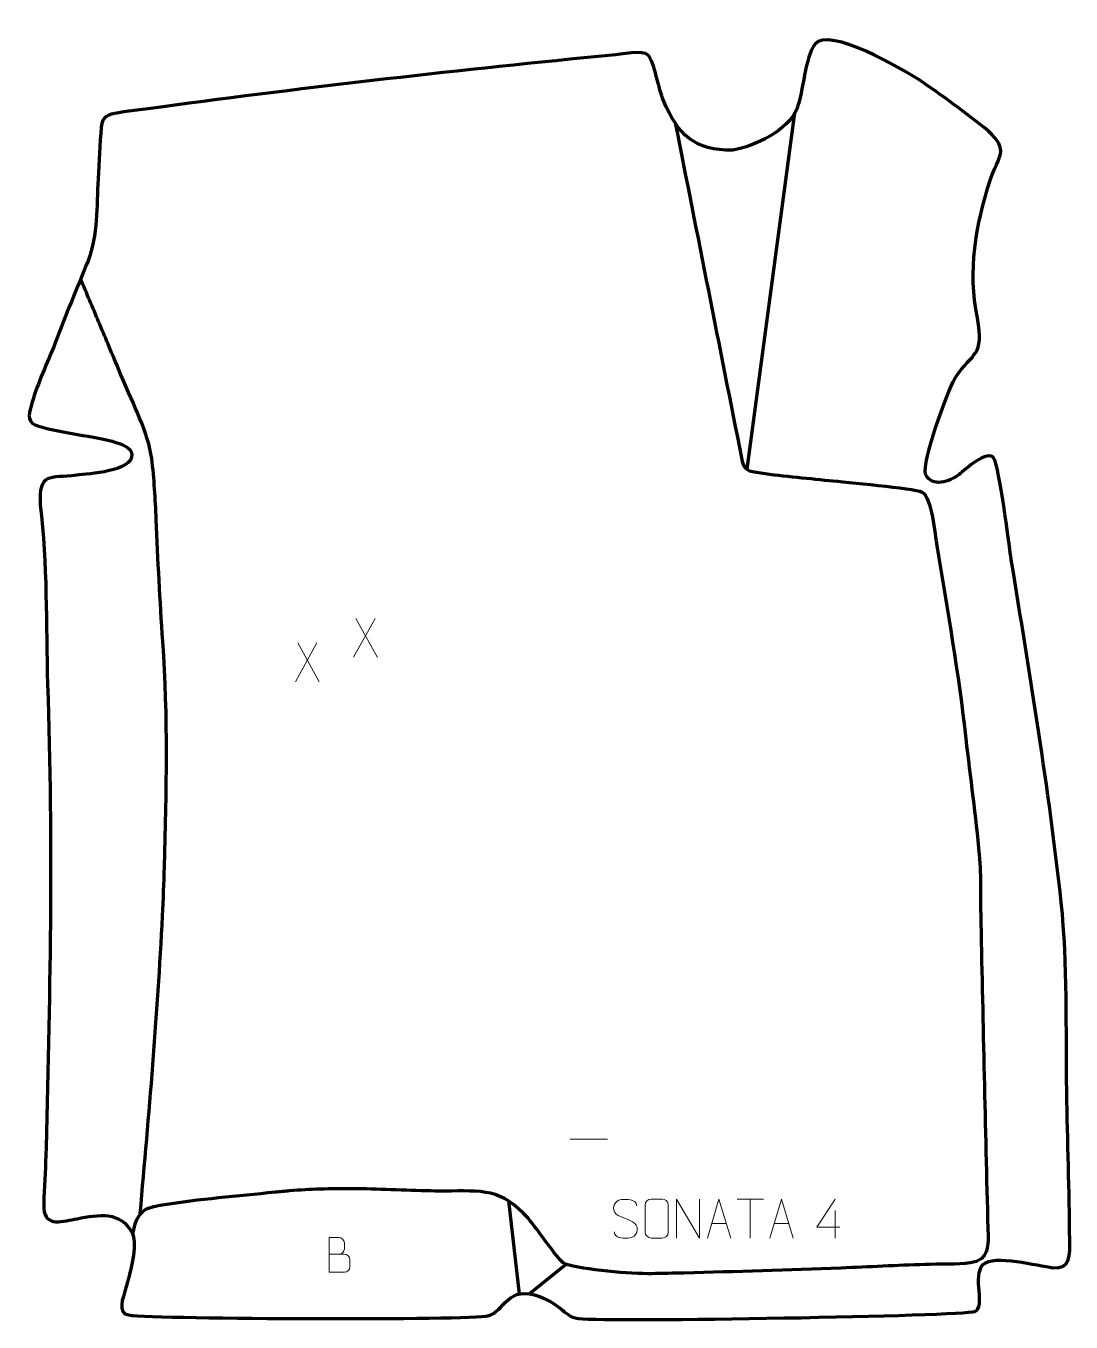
# Model space of a CAD drawing. Header units: millimetres. Extents: x -620 to 50, y 54 to 884.
import ezdxf

# ---------------------------------------------------------------- set-up
doc = ezdxf.new("R2010")
doc.units = ezdxf.units.MM
doc.header["$MEASUREMENT"] = 0
doc.layers.add('layer 2', color=7, linetype='Continuous')
doc.layers.add('layer 3', color=7, linetype='Continuous')

msp = doc.modelspace()

# ---------------------------------------------------------------- linework, layer by layer
at = {"layer": 'layer 2', "color": 142, "lineweight": 158}
for points in [[(-157.8367, 600.0357), (-157.8367, 600.0357), (-127.3223, 828.2533), (-127.3223, 828.2533)], [(-310.7643, 131.585), (-310.7643, 131.585), (-303.9493, 71.702), (-303.9493, 71.702)], [(-297.5358, 71.8851), (-297.5358, 71.8851), (-274.5343, 90.2847), (-274.5343, 90.2847)]]:
    msp.add_open_spline(points, degree=3, dxfattribs=at)
for points, knots in [([(-203.9585, 821.6377), (-189.7986, 750.1907), (-175.7948, 678.6781), (-161.5167, 607.2597), (-161.5167, 607.2597), (-160.1952, 600.6499), (-159.4232, 599.2733), (-152.039, 598.0686), (-152.039, 598.0686), (-137.3705, 595.6756), (-120.423, 594.4568), (-105.4412, 592.804), (-105.4412, 592.804), (-94.9461, 591.6461), (-51.7405, 588.1465), (-45.7468, 585.319), (-45.7468, 585.319), (-39.6398, 581.6524), (-37.6075, 558.455), (-36.3466, 550.8571), (-36.3466, 550.8571), (-29.5334, 509.8013), (-22.5063, 468.9238), (-17.7976, 427.5503), (-17.7976, 427.5503), (-15.0899, 402.8052), (-11.4255, 377.6296), (-9.2294, 352.9346), (-9.2294, 352.9346), (-8.0181, 339.3134), (-8.5054, 323.3476), (-8.2034, 309.3925), (-8.2034, 309.3925), (-6.7905, 244.1021), (-5.4604, 178.8116), (-3.6906, 113.5295), (-3.6906, 113.5295), (-3.3982, 102.8428), (-2.6117, 93.2717), (-14.9808, 91.571), (-14.9808, 91.571), (-22.8005, 90.4958), (-35.5075, 90.8412), (-44.0133, 90.5635), (-44.0133, 90.5635), (-61.9773, 89.9769), (-79.931, 89.0137), (-97.8926, 88.3271), (-97.8926, 88.3271), (-131.3965, 87.0643), (-164.8989, 85.9311), (-198.4169, 85.1105), (-198.4169, 85.1105), (-205.3716, 84.9425), (-212.326, 84.7934), (-219.2814, 84.6609), (-219.2814, 84.6609), (-231.7618, 84.4261), (-263.0803, 87.1652), (-274.4166, 90.832), (-274.4166, 90.832), (-274.4166, 90.832), (-275.8252, 91.5878), (-275.8252, 91.5878), (-275.8252, 91.5878), (-279.9652, 95.1392), (-291.6945, 111.9827), (-296.1165, 117.5187), (-296.1165, 117.5187), (-296.8481, 118.4345), (-297.5611, 119.286), (-298.3264, 120.171), (-298.3264, 120.171), (-315.5806, 139.4677), (-327.627, 137.7263), (-351.6479, 137.6183), (-351.6479, 137.6183), (-354.5388, 137.6093), (-357.4062, 137.6135), (-360.297, 137.6691), (-360.297, 137.6691), (-377.4629, 138.0896), (-394.5647, 138.9992), (-411.7467, 139.0924), (-411.7467, 139.0924), (-424.9448, 139.1409), (-437.9002, 138.7734), (-451.0628, 137.7454), (-451.0628, 137.7454), (-454.1811, 137.4865), (-457.2819, 137.1854), (-460.3938, 136.8605), (-460.3938, 136.8605), (-484.6428, 134.2709), (-508.7182, 132.5041), (-532.8259, 128.5412), (-532.8259, 128.5412), (-535.6843, 128.0428), (-540.7975, 127.1801), (-543.3333, 125.8039), (-543.3333, 125.8039), (-549.3076, 122.0482), (-550.2276, 116.7724), (-551.6914, 110.3924)], [0, 0, 0, 0, 0.03703704, 0.03703704, 0.03703704, 0.03703704, 0.07407407, 0.07407407, 0.07407407, 0.07407407, 0.11111111, 0.11111111, 0.11111111, 0.11111111, 0.14814815, 0.14814815, 0.14814815, 0.14814815, 0.18518519, 0.18518519, 0.18518519, 0.18518519, 0.22222222, 0.22222222, 0.22222222, 0.22222222, 0.25925926, 0.25925926, 0.25925926, 0.25925926, 0.2962963, 0.2962963, 0.2962963, 0.2962963, 0.33333333, 0.33333333, 0.33333333, 0.33333333, 0.37037037, 0.37037037, 0.37037037, 0.37037037, 0.40740741, 0.40740741, 0.40740741, 0.40740741, 0.44444444, 0.44444444, 0.44444444, 0.44444444, 0.48148148, 0.48148148, 0.48148148, 0.48148148, 0.51851852, 0.51851852, 0.51851852, 0.51851852, 0.55555556, 0.55555556, 0.55555556, 0.55555556, 0.59259259, 0.59259259, 0.59259259, 0.59259259, 0.62962963, 0.62962963, 0.62962963, 0.62962963, 0.66666667, 0.66666667, 0.66666667, 0.66666667, 0.7037037, 0.7037037, 0.7037037, 0.7037037, 0.74074074, 0.74074074, 0.74074074, 0.74074074, 0.77777778, 0.77777778, 0.77777778, 0.77777778, 0.81481481, 0.81481481, 0.81481481, 0.81481481, 0.85185185, 0.85185185, 0.85185185, 0.85185185, 0.88888889, 0.88888889, 0.88888889, 0.88888889, 0.92592593, 0.92592593, 0.92592593, 0.92592593, 1, 1, 1, 1]), ([(-546.8374, 123.2025), (-541.1596, 186.7297), (-535.6892, 250.2039), (-532.517, 313.9177), (-532.517, 313.9177), (-532.0134, 324.4012), (-531.612, 334.877), (-531.3202, 345.3686), (-531.3202, 345.3686), (-529.9886, 394.7304), (-528.8506, 440.3253), (-532.3346, 489.784), (-532.3346, 489.784), (-534.1676, 515.8051), (-535.4817, 541.8485), (-536.587, 567.9095), (-536.587, 567.9095), (-537.122, 580.9777), (-537.8157, 593.8913), (-539.4386, 606.8802), (-539.4386, 606.8802), (-541.5194, 623.0709), (-551.7186, 642.7286), (-558.185, 658.1433), (-558.185, 658.1433), (-561.2675, 665.4914), (-564.3522, 672.8386), (-567.4435, 680.183), (-567.4435, 680.183), (-571.3397, 689.4304), (-575.2359, 698.6778), (-579.1322, 707.9253), (-579.1322, 707.9253), (-581.0803, 712.549), (-583.0284, 717.1727), (-584.9765, 721.7964)], [0, 0, 0, 0, 0.1, 0.1, 0.1, 0.1, 0.2, 0.2, 0.2, 0.2, 0.3, 0.3, 0.3, 0.3, 0.4, 0.4, 0.4, 0.4, 0.5, 0.5, 0.5, 0.5, 0.6, 0.6, 0.6, 0.6, 0.7, 0.7, 0.7, 0.7, 0.8, 0.8, 0.8, 0.8, 1, 1, 1, 1])]:
    msp.add_open_spline(points, degree=3, knots=knots, dxfattribs=at)
at = {"layer": 'layer 3', "color": 242, "lineweight": 158}
msp.add_open_spline([(-244.3624, 865.2659), (-239.6731, 865.8432), (-224.6441, 868.6481), (-221.3932, 865.2841), (-221.3932, 865.2841), (-217.5108, 861.2666), (-214.5247, 843.1546), (-211.5577, 836.1739), (-211.5577, 836.1739), (-202.2431, 814.2587), (-191.6644, 803.9568), (-167.0777, 804.4666), (-167.0777, 804.4666), (-153.2776, 806.8051), (-131.5907, 817.0413), (-126.1293, 830.7554), (-126.1293, 830.7554), (-121.9038, 842.0627), (-120.7202, 864.3149), (-114.6402, 872.1599), (-114.6402, 872.1599), (-105.4736, 883.9876), (-58.1006, 856.0795), (-48.3305, 849.7748), (-48.3305, 849.7748), (-32.72, 839.7013), (-18.0798, 828.1299), (-3.409, 816.7547), (-3.409, 816.7547), (10.3815, 803.8285), (3.2645, 801.0946), (-2.2644, 785.2826), (-2.2644, 785.2826), (-11.3543, 756.0957), (-16.7251, 727.2944), (-10.381, 696.9018), (-10.381, 696.9018), (-6.1597, 671.3383), (-12.7101, 676.3763), (-24.9609, 658.1694), (-24.9609, 658.1694), (-29.7795, 649.0034), (-45.8958, 604.9441), (-43.7122, 596.8021), (-43.7122, 596.8021), (-39.3314, 588.0073), (-28.0761, 592.0057), (-22.1084, 596.7384), (-22.1084, 596.7384), (-18.7342, 599.4144), (-3.5726, 613.3642), (0.2397, 606.8816), (0.2397, 606.8816), (3.7967, 600.8331), (9.5663, 553.4365), (11.1967, 542.7674), (11.1967, 542.7674), (11.1967, 542.7674), (11.3166, 541.9826), (11.3166, 541.9826), (11.3166, 541.9826), (23.1921, 469.4017), (35.3579, 395.4469), (43.3041, 322.3699), (43.3041, 322.3699), (47.4838, 283.109), (46.2594, 241.2248), (46.8732, 201.5637), (46.8732, 201.5637), (47.3894, 169.8038), (48.4886, 137.9072), (48.7881, 106.1779), (48.7881, 106.1779), (48.921, 97.1544), (49.6309, 87.4942), (37.8909, 88.4427), (37.8909, 88.4427), (28.7352, 89.7792), (-0.2806, 97.3066), (-6.7191, 90.5311), (-6.7191, 90.5311), (-13.9109, 82.963), (-4.6812, 63.215), (-12.0925, 60.5131), (-12.0925, 60.5131), (-19.9473, 57.6495), (-245.4651, 53.6928), (-265.6772, 55.9401), (-265.6772, 55.9401), (-274.7746, 56.9516), (-276.7386, 64.491), (-290.3488, 69.8819), (-290.3488, 69.8819), (-311.6432, 78.3166), (-313.4927, 60.0619), (-324.0713, 57.6067), (-324.0713, 57.6067), (-334.8304, 55.1096), (-533.6774, 55.4335), (-554.3931, 58.2349), (-554.3931, 58.2349), (-561.822, 59.2395), (-557.7453, 69.4278), (-556.2331, 74.9945), (-556.2331, 74.9945), (-553.4851, 85.1101), (-549.0037, 98.7104), (-551.3349, 109.0812), (-551.3349, 109.0812), (-551.3349, 109.0812), (-551.6914, 110.3924), (-551.6914, 110.3924), (-551.6914, 110.3924), (-559.6462, 125.1326), (-573.0796, 122.4977), (-587.3076, 119.8945), (-587.3076, 119.8945), (-595.5341, 118.3893), (-607.9521, 114.138), (-608.5253, 126.4859), (-608.5253, 126.4859), (-608.9214, 135.0185), (-607.6901, 147.0646), (-607.4321, 156.1956), (-607.4321, 156.1956), (-604.5624, 258.6311), (-602.6295, 359.9355), (-606.1444, 462.4195), (-606.1444, 462.4195), (-607.3911, 500.9133), (-606.1599, 538.9677), (-610.8296, 577.3043), (-610.8296, 577.3043), (-612.0327, 598.0991), (-605.1403, 594.0931), (-587.4635, 596.1826), (-587.4635, 596.1826), (-580.0741, 596.9863), (-551.3463, 598.6809), (-552.1575, 609.5535), (-552.1575, 609.5535), (-552.4798, 613.8741), (-558.1424, 616.0046), (-564.7774, 617.9088), (-564.7774, 617.9088), (-578.7241, 621.7585), (-602.7499, 623.7516), (-614.2263, 628.5358), (-614.2263, 628.5358), (-620.0507, 630.9639), (-617.6656, 637.2015), (-616.2005, 642.3069), (-616.2005, 642.3069), (-612.391, 655.5821), (-606.3182, 668.1217), (-601.3112, 680.9195), (-601.3112, 680.9195), (-594.6099, 698.819), (-587.2844, 715.862), (-580.2347, 733.5208), (-580.2347, 733.5208), (-573.8316, 750.2305), (-574.7907, 768.3664), (-573.8334, 785.9549), (-573.8334, 785.9549), (-573.2513, 796.6666), (-572.8099, 808.5369), (-571.7507, 819.0994), (-571.7507, 819.0994), (-571.0445, 826.1408), (-567.405, 827.2946), (-560.6144, 828.4195), (-560.6144, 828.4195), (-552.1267, 829.8256), (-542.2795, 830.8059), (-533.5798, 831.9857), (-533.5798, 831.9857), (-437.3998, 845.0298), (-340.9715, 855.9423), (-244.3624, 865.2659)], degree=3, knots=[0, 0, 0, 0, 0.02173913, 0.02173913, 0.02173913, 0.02173913, 0.04347826, 0.04347826, 0.04347826, 0.04347826, 0.06521739, 0.06521739, 0.06521739, 0.06521739, 0.08695652, 0.08695652, 0.08695652, 0.08695652, 0.10869565, 0.10869565, 0.10869565, 0.10869565, 0.13043478, 0.13043478, 0.13043478, 0.13043478, 0.15217391, 0.15217391, 0.15217391, 0.15217391, 0.17391304, 0.17391304, 0.17391304, 0.17391304, 0.19565217, 0.19565217, 0.19565217, 0.19565217, 0.2173913, 0.2173913, 0.2173913, 0.2173913, 0.23913043, 0.23913043, 0.23913043, 0.23913043, 0.26086957, 0.26086957, 0.26086957, 0.26086957, 0.2826087, 0.2826087, 0.2826087, 0.2826087, 0.30434783, 0.30434783, 0.30434783, 0.30434783, 0.32608696, 0.32608696, 0.32608696, 0.32608696, 0.34782609, 0.34782609, 0.34782609, 0.34782609, 0.36956522, 0.36956522, 0.36956522, 0.36956522, 0.39130435, 0.39130435, 0.39130435, 0.39130435, 0.41304348, 0.41304348, 0.41304348, 0.41304348, 0.43478261, 0.43478261, 0.43478261, 0.43478261, 0.45652174, 0.45652174, 0.45652174, 0.45652174, 0.47826087, 0.47826087, 0.47826087, 0.47826087, 0.5, 0.5, 0.5, 0.5, 0.52173913, 0.52173913, 0.52173913, 0.52173913, 0.54347826, 0.54347826, 0.54347826, 0.54347826, 0.56521739, 0.56521739, 0.56521739, 0.56521739, 0.58695652, 0.58695652, 0.58695652, 0.58695652, 0.60869565, 0.60869565, 0.60869565, 0.60869565, 0.63043478, 0.63043478, 0.63043478, 0.63043478, 0.65217391, 0.65217391, 0.65217391, 0.65217391, 0.67391304, 0.67391304, 0.67391304, 0.67391304, 0.69565217, 0.69565217, 0.69565217, 0.69565217, 0.7173913, 0.7173913, 0.7173913, 0.7173913, 0.73913043, 0.73913043, 0.73913043, 0.73913043, 0.76086957, 0.76086957, 0.76086957, 0.76086957, 0.7826087, 0.7826087, 0.7826087, 0.7826087, 0.80434783, 0.80434783, 0.80434783, 0.80434783, 0.82608696, 0.82608696, 0.82608696, 0.82608696, 0.84782609, 0.84782609, 0.84782609, 0.84782609, 0.86956522, 0.86956522, 0.86956522, 0.86956522, 0.89130435, 0.89130435, 0.89130435, 0.89130435, 0.91304348, 0.91304348, 0.91304348, 0.91304348, 0.93478261, 0.93478261, 0.93478261, 0.93478261, 0.95652174, 0.95652174, 0.95652174, 0.95652174, 1, 1, 1, 1], dxfattribs=at)
at = {"layer": 'layer 3', "color": 250, "lineweight": 9}
for points in [[(-396.3167, 504.4652), (-396.3167, 504.4652), (-410.0573, 479.5694), (-410.0573, 479.5694)], [(-408.6027, 504.4652), (-408.6027, 504.4652), (-394.8621, 479.5117), (-394.8621, 479.5117)], [(-433.5572, 488.7225), (-433.5572, 488.7225), (-447.2978, 463.8267), (-447.2978, 463.8267)], [(-445.8432, 488.7225), (-445.8432, 488.7225), (-432.1026, 463.769), (-432.1026, 463.769)], [(-271.3061, 170.819), (-271.3061, 170.819), (-247.3281, 170.819), (-247.3281, 170.819)], [(-164.3845, 132.4724), (-164.3845, 132.4724), (-147.3973, 132.4724), (-147.3973, 132.4724)], [(-155.8907, 107.5424), (-155.8907, 107.5424), (-155.8907, 132.4959), (-155.8907, 132.4959)], [(-101.4242, 125.1968), (-101.4242, 125.1968), (-101.4242, 107.5321), (-101.4242, 107.5321)], [(-180.6387, 116.7918), (-180.6387, 116.7918), (-171.143, 116.7918), (-171.143, 116.7918)], [(-140.6387, 116.7918), (-140.6387, 116.7918), (-131.143, 116.7918), (-131.143, 116.7918)]]:
    msp.add_open_spline(points, degree=3, dxfattribs=at)
for points, knots in [([(-235.8908, 120.0192), (-240.1391, 121.4896), (-245.0472, 123.2854), (-243.0421, 128.8057), (-243.0421, 128.8057), (-241.5386, 132.9456), (-236.325, 132.5571), (-232.7214, 131.956), (-232.7214, 131.956), (-229.8608, 131.4788), (-228.9961, 130.2656), (-228.6855, 128.1815)], [0, 0, 0, 0, 0.25, 0.25, 0.25, 0.25, 0.5, 0.5, 0.5, 0.5, 1, 1, 1, 1]), ([(-219.4104, 132.4956), (-217.0847, 132.4956), (-214.7586, 132.4956), (-212.4325, 132.4956), (-212.4325, 132.4956), (-210.4859, 132.5312), (-208.4945, 131.0396), (-208.4678, 128.602), (-208.4678, 128.602), (-208.4682, 122.8551), (-208.4682, 117.1078), (-208.4678, 111.3601), (-208.4678, 111.3601), (-208.6076, 109.0367), (-210.2848, 107.5571), (-212.4325, 107.5463), (-212.4325, 107.5463), (-214.7644, 107.5467), (-217.0963, 107.5467), (-219.4278, 107.5463), (-219.4278, 107.5463), (-221.3528, 107.4409), (-223.3249, 109.3254), (-223.3137, 111.3427), (-223.3137, 111.3427), (-223.3134, 117.1128), (-223.3134, 122.8825), (-223.3137, 128.6518), (-223.3137, 128.6518), (-223.3095, 130.7899), (-221.5628, 132.5091), (-219.4104, 132.4956)], [0, 0, 0, 0, 0.11111111, 0.11111111, 0.11111111, 0.11111111, 0.22222222, 0.22222222, 0.22222222, 0.22222222, 0.33333333, 0.33333333, 0.33333333, 0.33333333, 0.44444444, 0.44444444, 0.44444444, 0.44444444, 0.55555556, 0.55555556, 0.55555556, 0.55555556, 0.66666667, 0.66666667, 0.66666667, 0.66666667, 0.77777778, 0.77777778, 0.77777778, 0.77777778, 1, 1, 1, 1]), ([(-203.2182, 107.5424), (-203.2182, 107.5424), (-203.2182, 132.4959), (-203.2182, 132.4959), (-203.2182, 132.4959), (-203.2182, 132.4959), (-188.5634, 107.5424), (-188.5634, 107.5424), (-188.5634, 107.5424), (-188.5634, 107.5424), (-188.5634, 132.4959), (-188.5634, 132.4959)], [0, 0, 0, 0, 0.25, 0.25, 0.25, 0.25, 0.5, 0.5, 0.5, 0.5, 1, 1, 1, 1]), ([(-183.3613, 107.5424), (-183.3613, 107.5424), (-175.9903, 132.4959), (-175.9903, 132.4959), (-175.9903, 132.4959), (-175.9903, 132.4959), (-168.4204, 107.5424), (-168.4204, 107.5424)], [0, 0, 0, 0, 0.33333333, 0.33333333, 0.33333333, 0.33333333, 1, 1, 1, 1]), ([(-143.3613, 107.5424), (-143.3613, 107.5424), (-135.9903, 132.4959), (-135.9903, 132.4959), (-135.9903, 132.4959), (-135.9903, 132.4959), (-128.4204, 107.5424), (-128.4204, 107.5424)], [0, 0, 0, 0, 0.33333333, 0.33333333, 0.33333333, 0.33333333, 1, 1, 1, 1]), ([(-98.4801, 114.4357), (-98.4801, 114.4357), (-113.3018, 114.4357), (-113.3018, 114.4357), (-113.3018, 114.4357), (-113.3018, 114.4357), (-101.4242, 132.5062), (-101.4242, 132.5062)], [0, 0, 0, 0, 0.33333333, 0.33333333, 0.33333333, 0.33333333, 1, 1, 1, 1]), ([(-235.8908, 120.0191), (-231.8722, 118.3724), (-226.8427, 116.4841), (-228.6767, 111.1238), (-228.6767, 111.1238), (-230.1365, 106.8574), (-235.0473, 107.1141), (-238.7734, 107.6688), (-238.7734, 107.6688), (-241.5234, 108.0786), (-242.7443, 109.2921), (-243.1223, 111.4043)], [0, 0, 0, 0, 0.25, 0.25, 0.25, 0.25, 0.5, 0.5, 0.5, 0.5, 1, 1, 1, 1]), ([(-425.7968, 97.2075), (-422.5378, 97.2079), (-419.2784, 97.2079), (-416.0187, 97.2075), (-416.0187, 97.2075), (-414.2494, 97.192), (-412.5265, 95.637), (-412.5265, 93.8012), (-412.5265, 93.8012), (-412.5268, 92.7904), (-412.5268, 90.0591), (-412.5265, 89.048), (-412.5265, 89.048), (-412.5106, 87.3839), (-413.8919, 85.5801), (-415.9713, 85.5953), (-415.9713, 85.5953), (-419.2313, 85.5956), (-422.491, 85.5956), (-425.7503, 85.5953), (-425.7503, 85.5953), (-425.7503, 93.0457), (-425.7503, 100.4958), (-425.7503, 107.9456), (-425.7503, 107.9456), (-423.6242, 107.9456), (-421.4978, 107.9456), (-419.3713, 107.9456), (-419.3713, 107.9456), (-417.8658, 107.9614), (-415.9878, 106.2502), (-415.9719, 104.4925), (-415.9719, 104.4925), (-415.9723, 102.6419), (-415.9723, 102.5112), (-415.9719, 100.6603), (-415.9719, 100.6603), (-415.9565, 98.8097), (-417.6174, 97.192), (-419.4178, 97.2075)], [0, 0, 0, 0, 0.09090909, 0.09090909, 0.09090909, 0.09090909, 0.18181818, 0.18181818, 0.18181818, 0.18181818, 0.27272727, 0.27272727, 0.27272727, 0.27272727, 0.36363636, 0.36363636, 0.36363636, 0.36363636, 0.45454545, 0.45454545, 0.45454545, 0.45454545, 0.54545455, 0.54545455, 0.54545455, 0.54545455, 0.63636364, 0.63636364, 0.63636364, 0.63636364, 0.72727273, 0.72727273, 0.72727273, 0.72727273, 0.81818182, 0.81818182, 0.81818182, 0.81818182, 1, 1, 1, 1])]:
    msp.add_open_spline(points, degree=3, knots=knots, dxfattribs=at)

doc.saveas('drawing.dxf')
